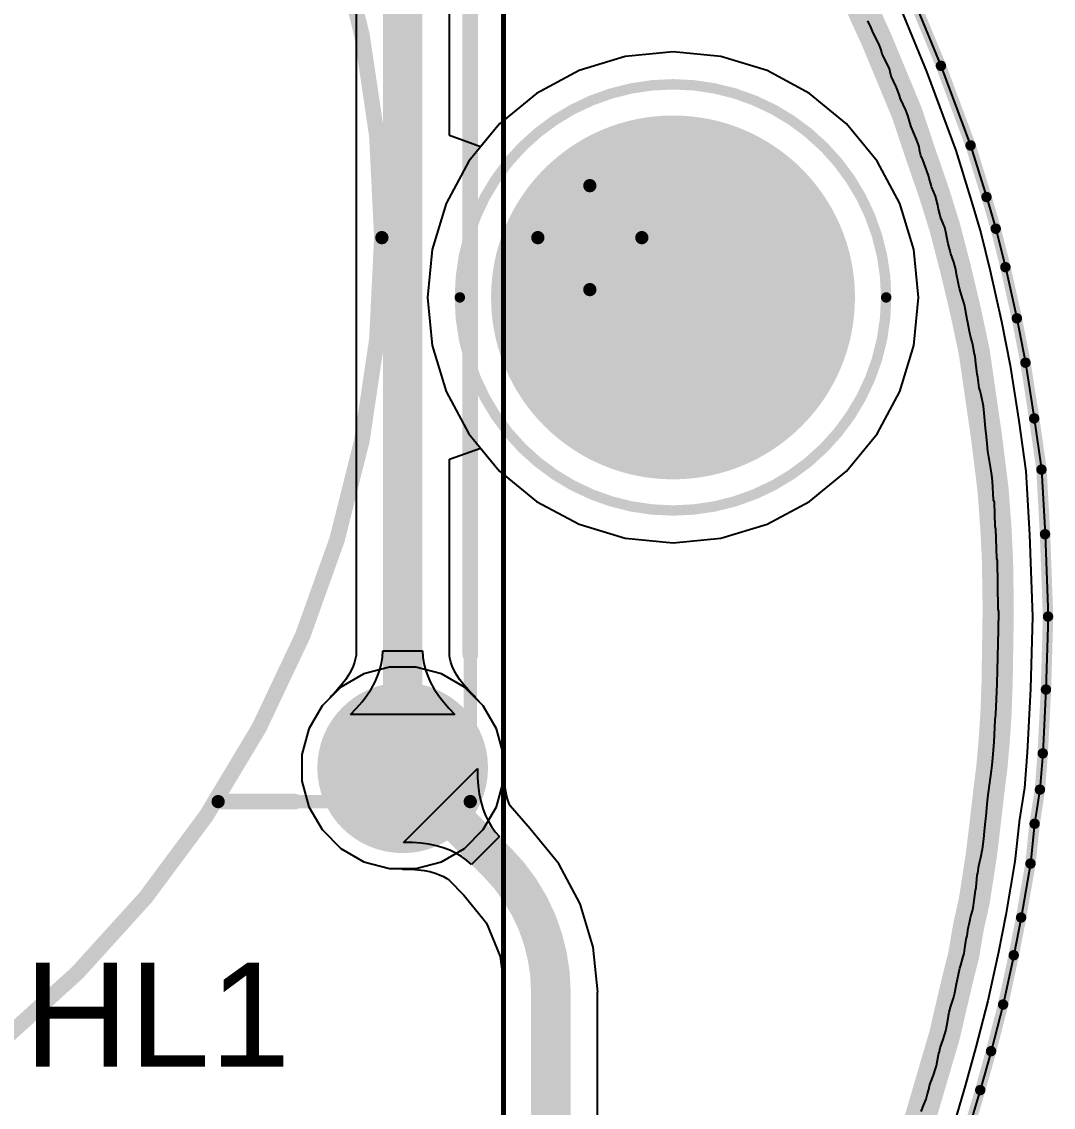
# Model space of a CAD drawing. Header units: inches. Extents: x -21.6 to 21.4, y -24.6 to 14.5.
# Drawn here: x 4.81 to 14.73, y -4.74 to 5.7 of the extents above; entities that cross this region are included whole.
import ezdxf

# ---------------------------------------------------------------- set-up
doc = ezdxf.new("R2010")
doc.units = ezdxf.units.IN
for name, color, linetype in [('Bottom 3D Body', 56, 'Continuous'), ('Bottom Courtyard', 56, 'Continuous'), ('Bottom Layer', 5, 'Continuous'), ('Bottom Overlay', 54, 'Continuous'), ('Bottom Solder', 6, 'Continuous'), ('Keep-Out Layer', 6, 'Continuous'), ('Mechanical 4', 56, 'Continuous'), ('Multi-Layer', 9, 'Continuous'), ('Pad Holes', 156, 'Continuous'), ('Top Layer', 1, 'Continuous'), ('Top Overlay', 2, 'Continuous'), ('Top Solder', 216, 'Continuous')]:
    doc.layers.add(name, color=color, linetype=linetype)
doc.styles.add('Arial', font='', dxfattribs={"height": 0.2})
doc.styles.get('Arial').set_extended_font_data('Arial')

# ---------------------------------------------------------------- blocks, each defined once
blk = doc.blocks.new('CR2032_VAY3_15_2_B_60')
at = {"layer": 'Bottom Layer'}
h = blk.add_hatch(color=5, dxfattribs=at)
edge = h.paths.add_edge_path()
edge.add_arc((-10.2, 5.1), 0.719, 0, 360)
at = {"layer": 'Bottom Solder'}
h = blk.add_hatch(color=6, dxfattribs=at)
edge = h.paths.add_edge_path()
edge.add_arc((-10.2, 5.1), 0.821, 0, 360)
at = {"layer": 'Multi-Layer'}
h = blk.add_hatch(color=9, dxfattribs=at)
edge = h.paths.add_edge_path()
edge.add_arc((-10.2, 5.1), 0.719, 0, 360)
at = {"layer": 'Pad Holes'}
h = blk.add_hatch(color=7, dxfattribs=at)
edge = h.paths.add_edge_path()
edge.add_arc((-10.2, 5.1), 0.465, 0, 360)
at = {"layer": 'Top Layer'}
h = blk.add_hatch(color=1, dxfattribs=at)
edge = h.paths.add_edge_path()
edge.add_arc((-10.2, 5.1), 0.719, 0, 360)
at = {"layer": 'Top Solder'}
h = blk.add_hatch(color=216, dxfattribs=at)
edge = h.paths.add_edge_path()
edge.add_arc((-10.2, 5.1), 0.821, 0, 360)
at = {"layer": 'Bottom 3D Body'}
for points in [[(10, 0, 0.127, 0.127, 1), (-10, 0, 0.127, 0.127, 1)], [(-10.882, 5.425, 0.0635, 0.0635, 1), (-10.818, 5.425, 0.0635, 0.0635, 1)], [(-10.882, 5.425, 0.0635, 0.0635, 1), (-10.818, 5.425, 0.0635, 0.0635, 1)], [(-8.457, 5.425, 0.0635, 0.0635, 1), (-8.393, 5.425, 0.0635, 0.0635, 1)], [(-12.032, 0.5, 0.0635, 0.0635, 1), (-11.968, 0.5, 0.0635, 0.0635, 1)], [(-12.532, 0, 0.0635, 0.0635, 1), (-12.468, 0, 0.0635, 0.0635, 1)], [(-11.532, 0, 0.0635, 0.0635, 1), (-11.468, 0, 0.0635, 0.0635, 1)], [(-10.032, 0, 0.0635, 0.0635, 1), (-9.968, 0, 0.0635, 0.0635, 1)], [(-12.032, -0.5, 0.0635, 0.0635, 1), (-11.968, -0.5, 0.0635, 0.0635, 1)]]:
    blk.add_lwpolyline(points, format="xyseb", close=True, dxfattribs=at)
for points in [[(-10.85, 5.425, 0.127, 0.127, 0), (-10.85, -5.425, 0.127, 0.127, 0)], [(-8.425, 5.425, 0.127, 0.127, 0), (-10.85, 5.425, 0.127, 0.127, 0)], [(-12, 0.5, 0.127, 0.127, 0), (-12, -0.5, 0.127, 0.127, 0)], [(-11.5, 0, 0.127, 0.127, 0), (-12.5, 0, 0.127, 0.127, 0)]]:
    blk.add_lwpolyline(points, format="xyseb", dxfattribs=at)
at = {"layer": 'Bottom Courtyard'}
blk.add_lwpolyline([(-11.169, 10.25, 0.05, 0.05, 0), (-11.169, -10.25, 0.05, 0.05, 0)], format="xyseb", dxfattribs=at)
at = {"layer": 'Bottom Overlay'}
for points in [[(0, -10, 0.15, 0.15, -1), (0, 10, 0.15, 0.15, 0)], [(-8.425, 5.425, 0.15, 0.15, 0), (-9.161, 5.425, 0.15, 0.15, 0)], [(-10.85, 4.011, 0.15, 0.15, 0), (-10.85, -4.011, 0.15, 0.15, 0)]]:
    blk.add_lwpolyline(points, format="xyseb", dxfattribs=at)
for points in [[(-9.199, 5.425, 0.075, 0.075, 1), (-9.123, 5.425, 0.075, 0.075, 1)], [(-8.463, 5.425, 0.075, 0.075, 1), (-8.387, 5.425, 0.075, 0.075, 1)], [(-10.888, 4.011, 0.075, 0.075, 1), (-10.813, 4.011, 0.075, 0.075, 1)]]:
    blk.add_lwpolyline(points, format="xyseb", close=True, dxfattribs=at)

msp = doc.modelspace()

# ---------------------------------------------------------------- hatches: boundary and pattern name
at = {"layer": 'Pad Holes'}
h = msp.add_hatch(color=7, dxfattribs=at)
edge = h.paths.add_edge_path()
edge.add_arc((11.075, 3.05), 1.75, 0, 360)

# ---------------------------------------------------------------- linework, layer by layer
at = {"layer": 'Bottom Layer'}
for p, q in [((13.411, 5.861), (13.652, 5.278)), ((10.614, 5.366), (10.171, 5.232)), ((11.075, 5.411), (10.614, 5.366)), ((11.536, 5.366), (11.075, 5.411)), ((11.979, 5.232), (11.536, 5.366)), ((10.171, 5.232), (9.763, 5.013)), ((12.387, 5.013), (11.979, 5.232)), ((13.652, 5.278), (13.937, 4.512)), ((9.763, 5.013), (9.405, 4.72)), ((12.745, 4.72), (12.387, 5.013)), ((9.405, 4.72), (9.112, 4.362)), ((13.038, 4.362), (12.745, 4.72)), ((13.937, 4.512), (14.09, 4.016)), ((9.112, 4.362), (8.893, 3.954)), ((13.257, 3.954), (13.038, 4.362)), ((14.09, 4.016), (14.179, 3.711)), ((8.893, 3.954), (8.759, 3.511)), ((13.391, 3.511), (13.257, 3.954)), ((14.179, 3.711), (14.272, 3.341)), ((8.759, 3.511), (8.714, 3.05)), ((13.436, 3.05), (13.391, 3.511)), ((14.272, 3.341), (14.382, 2.849)), ((8.714, 3.05), (8.759, 2.589)), ((13.391, 2.589), (13.436, 3.05)), ((14.382, 2.849), (14.465, 2.422)), ((8.759, 2.589), (8.893, 2.146)), ((13.257, 2.146), (13.391, 2.589)), ((14.465, 2.422), (14.549, 1.886)), ((8.893, 2.146), (9.112, 1.738)), ((13.038, 1.738), (13.257, 2.146)), ((14.549, 1.886), (14.619, 1.394)), ((9.112, 1.738), (9.405, 1.38)), ((12.745, 1.38), (13.038, 1.738)), ((9.405, 1.38), (9.763, 1.087)), ((12.387, 1.087), (12.745, 1.38)), ((14.619, 1.394), (14.653, 0.772)), ((9.763, 1.087), (10.171, 0.868)), ((11.979, 0.868), (12.387, 1.087)), ((10.171, 0.868), (10.614, 0.734)), ((11.536, 0.734), (11.979, 0.868)), ((10.614, 0.734), (11.075, 0.689)), ((11.075, 0.689), (11.536, 0.734)), ((14.653, 0.772), (14.682, -0.02)), ((14.682, -0.02), (14.662, -0.722)), ((8.347, -0.506), (8.101, -0.572)), ((8.603, -0.506), (8.347, -0.506)), ((8.849, -0.572), (8.603, -0.506)), ((8.101, -0.572), (7.88, -0.7)), ((9.07, -0.7), (8.849, -0.572)), ((7.88, -0.7), (7.7, -0.88)), ((9.25, -0.88), (9.07, -0.7)), ((14.662, -0.722), (14.631, -1.336)), ((7.7, -0.88), (7.572, -1.101)), ((9.378, -1.101), (9.25, -0.88)), ((7.572, -1.101), (7.506, -1.347)), ((9.444, -1.347), (9.378, -1.101)), ((7.506, -1.347), (7.506, -1.603)), ((9.444, -1.603), (9.444, -1.347)), ((14.631, -1.336), (14.604, -1.685)), ((7.506, -1.603), (7.572, -1.849)), ((9.378, -1.849), (9.444, -1.603)), ((14.604, -1.685), (14.553, -2.013)), ((7.572, -1.849), (7.7, -2.07)), ((9.25, -2.07), (9.378, -1.849)), ((7.7, -2.07), (7.88, -2.25)), ((9.07, -2.25), (9.25, -2.07)), ((14.553, -2.013), (14.513, -2.396)), ((7.88, -2.25), (8.101, -2.378)), ((8.849, -2.378), (9.07, -2.25)), ((8.101, -2.378), (8.347, -2.444)), ((8.603, -2.444), (8.849, -2.378)), ((14.513, -2.396), (14.423, -2.915)), ((8.347, -2.444), (8.603, -2.444)), ((14.423, -2.915), (14.352, -3.278)), ((14.352, -3.278), (14.25, -3.752)), ((14.25, -3.752), (14.134, -4.201)), ((14.134, -4.201), (14.03, -4.575)), ((14.03, -4.575), (13.911, -4.974))]:
    msp.add_line(p, q, dxfattribs=at)
at = {"layer": 'Keep-Out Layer'}
for points in [[(13.125, 3.05, 0.1, 0.1, 1), (9.025, 3.05, 0.1, 0.1, 1)], [(9, 3.05, 0.05, 0.05, 1), (9.05, 3.05, 0.05, 0.05, 1)], [(13.1, 3.05, 0.05, 0.05, 1), (13.15, 3.05, 0.05, 0.05, 1)]]:
    msp.add_lwpolyline(points, format="xyseb", close=True, dxfattribs=at)
at = {"layer": 'Mechanical 4'}
for points in [[(13.411, 5.861, 0.1, 0.1, 0), (13.652, 5.278, 0.1, 0.1, 0)], [(13.652, 5.278, 0.1, 0.1, 0), (13.937, 4.512, 0.1, 0.1, 0)], [(13.937, 4.512, 0.1, 0.1, 0), (14.09, 4.016, 0.1, 0.1, 0)], [(14.09, 4.016, 0.1, 0.1, 0), (14.179, 3.711, 0.1, 0.1, 0)], [(14.179, 3.711, 0.1, 0.1, 0), (14.272, 3.341, 0.1, 0.1, 0)], [(14.272, 3.341, 0.1, 0.1, 0), (14.382, 2.849, 0.1, 0.1, 0)], [(14.382, 2.849, 0.1, 0.1, 0), (14.465, 2.422, 0.1, 0.1, 0)], [(14.465, 2.422, 0.1, 0.1, 0), (14.549, 1.886, 0.1, 0.1, 0)], [(14.549, 1.886, 0.1, 0.1, 0), (14.619, 1.394, 0.1, 0.1, 0)], [(14.619, 1.394, 0.1, 0.1, 0), (14.653, 0.772, 0.1, 0.1, 0)], [(14.653, 0.772, 0.1, 0.1, 0), (14.682, -0.02, 0.1, 0.1, 0)], [(14.662, -0.722, 0.1, 0.1, 0), (14.682, -0.02, 0.1, 0.1, 0)], [(14.631, -1.336, 0.1, 0.1, 0), (14.662, -0.722, 0.1, 0.1, 0)], [(14.604, -1.685, 0.1, 0.1, 0), (14.631, -1.336, 0.1, 0.1, 0)], [(14.553, -2.013, 0.1, 0.1, 0), (14.604, -1.685, 0.1, 0.1, 0)], [(14.513, -2.396, 0.1, 0.1, 0), (14.553, -2.013, 0.1, 0.1, 0)], [(14.423, -2.915, 0.1, 0.1, 0), (14.513, -2.396, 0.1, 0.1, 0)], [(14.352, -3.278, 0.1, 0.1, 0), (14.423, -2.915, 0.1, 0.1, 0)], [(14.25, -3.752, 0.1, 0.1, 0), (14.352, -3.278, 0.1, 0.1, 0)], [(14.134, -4.201, 0.1, 0.1, 0), (14.25, -3.752, 0.1, 0.1, 0)], [(14.03, -4.575, 0.1, 0.1, 0), (14.134, -4.201, 0.1, 0.1, 0)], [(13.911, -4.974, 0.1, 0.1, 0), (14.03, -4.575, 0.1, 0.1, 0)]]:
    msp.add_lwpolyline(points, format="xyseb", dxfattribs=at)
for points in [[(13.627, 5.278, 0.05, 0.05, 1), (13.677, 5.278, 0.05, 0.05, 1)], [(13.627, 5.278, 0.05, 0.05, 1), (13.677, 5.278, 0.05, 0.05, 1)], [(13.912, 4.512, 0.05, 0.05, 1), (13.962, 4.512, 0.05, 0.05, 1)], [(13.912, 4.512, 0.05, 0.05, 1), (13.962, 4.512, 0.05, 0.05, 1)], [(14.065, 4.016, 0.05, 0.05, 1), (14.115, 4.016, 0.05, 0.05, 1)], [(14.065, 4.016, 0.05, 0.05, 1), (14.115, 4.016, 0.05, 0.05, 1)], [(14.154, 3.711, 0.05, 0.05, 1), (14.204, 3.711, 0.05, 0.05, 1)], [(14.154, 3.711, 0.05, 0.05, 1), (14.204, 3.711, 0.05, 0.05, 1)], [(14.247, 3.341, 0.05, 0.05, 1), (14.297, 3.341, 0.05, 0.05, 1)], [(14.247, 3.341, 0.05, 0.05, 1), (14.297, 3.341, 0.05, 0.05, 1)], [(14.357, 2.849, 0.05, 0.05, 1), (14.407, 2.849, 0.05, 0.05, 1)], [(14.357, 2.849, 0.05, 0.05, 1), (14.407, 2.849, 0.05, 0.05, 1)], [(14.44, 2.422, 0.05, 0.05, 1), (14.49, 2.422, 0.05, 0.05, 1)], [(14.44, 2.422, 0.05, 0.05, 1), (14.49, 2.422, 0.05, 0.05, 1)], [(14.524, 1.886, 0.05, 0.05, 1), (14.574, 1.886, 0.05, 0.05, 1)], [(14.524, 1.886, 0.05, 0.05, 1), (14.574, 1.886, 0.05, 0.05, 1)], [(14.594, 1.394, 0.05, 0.05, 1), (14.644, 1.394, 0.05, 0.05, 1)], [(14.594, 1.394, 0.05, 0.05, 1), (14.644, 1.394, 0.05, 0.05, 1)], [(14.628, 0.772, 0.05, 0.05, 1), (14.678, 0.772, 0.05, 0.05, 1)], [(14.628, 0.772, 0.05, 0.05, 1), (14.678, 0.772, 0.05, 0.05, 1)], [(14.657, -0.02, 0.05, 0.05, 1), (14.707, -0.02, 0.05, 0.05, 1)], [(14.657, -0.02, 0.05, 0.05, 1), (14.707, -0.02, 0.05, 0.05, 1)], [(14.637, -0.722, 0.05, 0.05, 1), (14.687, -0.722, 0.05, 0.05, 1)], [(14.637, -0.722, 0.05, 0.05, 1), (14.687, -0.722, 0.05, 0.05, 1)], [(14.606, -1.336, 0.05, 0.05, 1), (14.656, -1.336, 0.05, 0.05, 1)], [(14.606, -1.336, 0.05, 0.05, 1), (14.656, -1.336, 0.05, 0.05, 1)], [(14.579, -1.685, 0.05, 0.05, 1), (14.629, -1.685, 0.05, 0.05, 1)], [(14.579, -1.685, 0.05, 0.05, 1), (14.629, -1.685, 0.05, 0.05, 1)], [(14.528, -2.013, 0.05, 0.05, 1), (14.578, -2.013, 0.05, 0.05, 1)], [(14.528, -2.013, 0.05, 0.05, 1), (14.578, -2.013, 0.05, 0.05, 1)], [(14.488, -2.396, 0.05, 0.05, 1), (14.538, -2.396, 0.05, 0.05, 1)], [(14.488, -2.396, 0.05, 0.05, 1), (14.538, -2.396, 0.05, 0.05, 1)], [(14.398, -2.915, 0.05, 0.05, 1), (14.448, -2.915, 0.05, 0.05, 1)], [(14.398, -2.915, 0.05, 0.05, 1), (14.448, -2.915, 0.05, 0.05, 1)], [(14.327, -3.278, 0.05, 0.05, 1), (14.377, -3.278, 0.05, 0.05, 1)], [(14.327, -3.278, 0.05, 0.05, 1), (14.377, -3.278, 0.05, 0.05, 1)], [(14.225, -3.752, 0.05, 0.05, 1), (14.275, -3.752, 0.05, 0.05, 1)], [(14.225, -3.752, 0.05, 0.05, 1), (14.275, -3.752, 0.05, 0.05, 1)], [(14.109, -4.201, 0.05, 0.05, 1), (14.159, -4.201, 0.05, 0.05, 1)], [(14.109, -4.201, 0.05, 0.05, 1), (14.159, -4.201, 0.05, 0.05, 1)], [(14.005, -4.575, 0.05, 0.05, 1), (14.055, -4.575, 0.05, 0.05, 1)], [(14.005, -4.575, 0.05, 0.05, 1), (14.055, -4.575, 0.05, 0.05, 1)]]:
    msp.add_lwpolyline(points, format="xyseb", close=True, dxfattribs=at)
at = {"layer": 'Top Layer'}
for p, q in [((8.026, 7.646), (8.026, -0.396)), ((8.924, 4.606), (8.924, 7.646)), ((13.411, 5.861), (13.652, 5.278)), ((10.614, 5.366), (10.171, 5.232)), ((11.075, 5.411), (10.614, 5.366)), ((11.536, 5.366), (11.075, 5.411)), ((11.979, 5.232), (11.536, 5.366)), ((10.171, 5.232), (9.763, 5.013)), ((12.387, 5.013), (11.979, 5.232)), ((13.652, 5.278), (13.937, 4.512)), ((9.763, 5.013), (9.405, 4.72)), ((12.745, 4.72), (12.387, 5.013)), ((9.405, 4.72), (9.224, 4.499)), ((13.038, 4.362), (12.745, 4.72)), ((9.224, 4.499), (8.924, 4.606)), ((13.937, 4.512), (14.09, 4.016)), ((13.257, 3.954), (13.038, 4.362)), ((14.09, 4.016), (14.179, 3.711)), ((13.391, 3.511), (13.257, 3.954)), ((14.179, 3.711), (14.272, 3.341)), ((13.436, 3.05), (13.391, 3.511)), ((14.272, 3.341), (14.382, 2.849)), ((13.391, 2.589), (13.436, 3.05)), ((14.382, 2.849), (14.465, 2.422)), ((13.257, 2.146), (13.391, 2.589)), ((14.465, 2.422), (14.549, 1.886)), ((13.038, 1.738), (13.257, 2.146)), ((14.549, 1.886), (14.619, 1.394)), ((12.745, 1.38), (13.038, 1.738)), ((8.924, 1.494), (9.224, 1.601)), ((9.224, 1.601), (9.405, 1.38)), ((8.924, -0.396), (8.924, 1.494)), ((9.405, 1.38), (9.763, 1.087)), ((12.387, 1.087), (12.745, 1.38)), ((14.619, 1.394), (14.653, 0.772)), ((9.763, 1.087), (10.171, 0.868)), ((11.979, 0.868), (12.387, 1.087)), ((10.171, 0.868), (10.614, 0.734)), ((11.536, 0.734), (11.979, 0.868)), ((10.614, 0.734), (11.075, 0.689)), ((11.075, 0.689), (11.536, 0.734)), ((14.653, 0.772), (14.682, -0.02)), ((14.682, -0.02), (14.662, -0.722)), ((8.026, -0.396), (8.022, -0.421)), ((8.272, -0.472), (8.281, -0.411)), ((8.281, -0.411), (8.284, -0.35)), ((8.284, -0.35), (8.665, -0.35)), ((8.665, -0.35), (8.669, -0.411)), ((8.669, -0.411), (8.678, -0.472)), ((8.928, -0.421), (8.924, -0.396)), ((7.998, -0.498), (7.979, -0.539)), ((8.012, -0.458), (7.998, -0.498)), ((8.022, -0.421), (8.012, -0.458)), ((8.256, -0.533), (8.272, -0.472)), ((8.678, -0.472), (8.694, -0.533)), ((8.938, -0.458), (8.928, -0.421)), ((8.952, -0.498), (8.938, -0.458)), ((8.971, -0.539), (8.952, -0.498)), ((7.954, -0.583), (7.924, -0.63)), ((7.979, -0.539), (7.954, -0.583)), ((8.206, -0.655), (8.234, -0.594)), ((8.234, -0.594), (8.256, -0.533)), ((8.694, -0.533), (8.716, -0.594)), ((8.716, -0.594), (8.744, -0.655)), ((8.996, -0.583), (8.971, -0.539)), ((9.026, -0.629), (8.996, -0.583)), ((7.843, -0.728), (7.789, -0.784)), ((7.887, -0.678), (7.843, -0.728)), ((7.924, -0.63), (7.887, -0.678)), ((8.131, -0.778), (8.172, -0.717)), ((8.172, -0.717), (8.206, -0.655)), ((8.744, -0.655), (8.778, -0.717)), ((8.778, -0.717), (8.819, -0.778)), ((9.063, -0.678), (9.026, -0.629)), ((9.107, -0.728), (9.063, -0.678)), ((9.161, -0.784), (9.107, -0.728)), ((14.662, -0.722), (14.631, -1.336)), ((7.776, -0.803), (7.7, -0.88)), ((7.789, -0.784), (7.776, -0.803)), ((8.084, -0.839), (8.131, -0.778)), ((8.819, -0.778), (8.866, -0.839)), ((9.174, -0.803), (9.161, -0.784)), ((9.25, -0.88), (9.174, -0.803)), ((7.7, -0.88), (7.572, -1.101)), ((7.972, -0.962), (8.031, -0.9)), ((8.031, -0.9), (8.084, -0.839)), ((8.866, -0.839), (8.919, -0.9)), ((8.919, -0.9), (8.978, -0.962)), ((9.378, -1.101), (9.25, -0.88)), ((8.978, -0.962), (7.972, -0.962)), ((7.572, -1.101), (7.506, -1.347)), ((9.444, -1.347), (9.378, -1.101)), ((7.506, -1.347), (7.506, -1.603)), ((9.444, -1.456), (9.444, -1.347)), ((14.631, -1.336), (14.604, -1.685)), ((9.449, -1.478), (9.444, -1.456)), ((8.482, -2.194), (9.194, -1.482)), ((9.194, -1.482), (9.195, -1.568)), ((9.45, -1.557), (9.449, -1.478)), ((9.455, -1.623), (9.45, -1.557)), ((7.506, -1.603), (7.572, -1.849)), ((9.195, -1.568), (9.201, -1.648)), ((9.201, -1.648), (9.211, -1.725)), ((9.463, -1.683), (9.455, -1.623)), ((9.211, -1.725), (9.226, -1.797)), ((9.474, -1.737), (9.463, -1.683)), ((9.487, -1.786), (9.474, -1.737)), ((14.604, -1.685), (14.553, -2.013)), ((7.572, -1.849), (7.7, -2.07)), ((9.226, -1.797), (9.245, -1.865)), ((9.245, -1.865), (9.268, -1.928)), ((9.503, -1.829), (9.487, -1.786)), ((9.509, -1.841), (9.503, -1.829)), ((9.7, -2.062), (9.509, -1.841)), ((9.268, -1.928), (9.296, -1.986)), ((7.7, -2.07), (7.88, -2.25)), ((9.296, -1.986), (9.328, -2.041)), ((9.328, -2.041), (9.364, -2.09)), ((9.977, -2.399), (9.7, -2.062)), ((14.553, -2.013), (14.513, -2.396)), ((9.405, -2.136), (9.136, -2.405)), ((9.364, -2.09), (9.405, -2.136)), ((7.88, -2.25), (8.101, -2.378)), ((8.568, -2.195), (8.482, -2.194)), ((8.648, -2.201), (8.568, -2.195)), ((8.725, -2.211), (8.648, -2.201)), ((8.797, -2.226), (8.725, -2.211)), ((8.865, -2.245), (8.797, -2.226)), ((8.928, -2.268), (8.865, -2.245)), ((8.986, -2.296), (8.928, -2.268)), ((9.041, -2.328), (8.986, -2.296)), ((8.101, -2.378), (8.347, -2.444)), ((9.09, -2.364), (9.041, -2.328)), ((9.136, -2.405), (9.09, -2.364)), ((10.182, -2.783), (9.977, -2.399)), ((14.513, -2.396), (14.423, -2.915)), ((8.347, -2.444), (8.456, -2.444)), ((8.456, -2.444), (8.478, -2.449)), ((8.478, -2.449), (8.557, -2.45)), ((8.557, -2.45), (8.623, -2.455)), ((8.623, -2.455), (8.683, -2.463)), ((8.683, -2.463), (8.737, -2.474)), ((8.737, -2.474), (8.786, -2.487)), ((8.786, -2.487), (8.829, -2.503)), ((8.829, -2.503), (8.867, -2.521)), ((8.867, -2.521), (8.9, -2.541)), ((8.9, -2.541), (8.921, -2.556)), ((8.921, -2.556), (9.063, -2.699)), ((9.063, -2.699), (9.063, -2.699)), ((9.063, -2.699), (9.063, -2.699)), ((9.063, -2.699), (9.245, -2.923)), ((10.308, -3.2), (10.182, -2.783)), ((9.245, -2.923), (9.28, -2.969)), ((14.423, -2.915), (14.352, -3.278)), ((9.28, -2.969), (9.413, -3.29)), ((10.351, -3.634), (10.308, -3.2)), ((9.413, -3.29), (9.455, -3.612)), ((14.352, -3.278), (14.25, -3.752)), ((9.455, -3.612), (9.451, -3.634)), ((9.451, -3.634), (9.451, -8.821)), ((10.349, -10.925), (10.349, -3.634)), ((10.349, -3.634), (10.349, -3.634)), ((10.349, -3.634), (10.351, -3.634)), ((14.25, -3.752), (14.134, -4.201)), ((14.134, -4.201), (14.03, -4.575)), ((14.03, -4.575), (13.911, -4.974))]:
    msp.add_line(p, q, dxfattribs=at)
for points in [[(8.475, -1.475, 0.381, 0.381, 0), (8.475, 8.725, 0.381, 0.381, 0)], [(8.475, -1.475, 0.381, 0.381, 0), (9.381, -2.381, 0.381, 0.381, 0)], [(9.381, -2.381, 0.381, 0.381, -0.198912), (9.9, -3.634, 0.381, 0.381, 0)], [(9.9, -10.925, 0.381, 0.381, 0), (9.9, -3.634, 0.381, 0.381, 0)]]:
    msp.add_lwpolyline(points, format="xyseb", dxfattribs=at)
for points in [[(8.38, -1.475, 0.191, 0.191, 1), (8.57, -1.475, 0.191, 0.191, 1)], [(8.38, -1.475, 0.191, 0.191, 1), (8.57, -1.475, 0.191, 0.191, 1)], [(9.286, -2.381, 0.191, 0.191, 1), (9.476, -2.381, 0.191, 0.191, 1)], [(9.286, -2.381, 0.191, 0.191, 1), (9.476, -2.381, 0.191, 0.191, 1)], [(9.805, -3.634, 0.191, 0.191, 1), (9.995, -3.634, 0.191, 0.191, 1)], [(9.805, -3.634, 0.191, 0.191, 1), (9.995, -3.634, 0.191, 0.191, 1)]]:
    msp.add_lwpolyline(points, format="xyseb", close=True, dxfattribs=at)
at = {"layer": 'Top Overlay'}
for p, q in [((13.275, 5.799), (13.512, 5.223)), ((12.981, 5.643), (12.948, 5.712)), ((12.999, 5.595), (12.981, 5.643)), ((13.054, 5.489), (12.999, 5.595)), ((13.076, 5.431), (13.054, 5.489)), ((13.087, 5.391), (13.076, 5.431)), ((13.141, 5.285), (13.087, 5.391)), ((13.156, 5.249), (13.141, 5.285)), ((13.163, 5.22), (13.156, 5.249)), ((13.512, 5.223), (13.794, 4.464)), ((13.174, 5.179), (13.163, 5.22)), ((13.225, 5.07), (13.174, 5.179)), ((13.251, 5.001), (13.225, 5.07)), ((13.262, 4.961), (13.251, 5.001)), ((13.313, 4.851), (13.262, 4.961)), ((13.324, 4.826), (13.313, 4.851)), ((13.338, 4.789), (13.324, 4.826)), ((13.353, 4.731), (13.338, 4.789)), ((13.364, 4.691), (13.353, 4.731)), ((13.411, 4.585), (13.364, 4.691)), ((13.433, 4.527), (13.411, 4.585)), ((13.441, 4.497), (13.433, 4.527)), ((13.448, 4.454), (13.441, 4.497)), ((13.459, 4.414), (13.448, 4.454)), ((13.477, 4.373), (13.459, 4.414)), ((13.794, 4.464), (13.946, 3.973)), ((13.492, 4.337), (13.477, 4.373)), ((13.532, 4.224), (13.492, 4.337)), ((13.539, 4.195), (13.532, 4.224)), ((13.554, 4.144), (13.539, 4.195)), ((13.561, 4.114), (13.554, 4.144)), ((13.583, 4.063), (13.561, 4.114)), ((13.601, 4.023), (13.583, 4.063)), ((13.623, 3.936), (13.601, 4.023)), ((13.946, 3.973), (14.034, 3.672)), ((13.63, 3.899), (13.623, 3.936)), ((13.641, 3.852), (13.63, 3.899)), ((13.648, 3.823), (13.641, 3.852)), ((13.674, 3.761), (13.648, 3.823)), ((13.689, 3.724), (13.674, 3.761)), ((13.703, 3.666), (13.689, 3.724)), ((13.71, 3.629), (13.703, 3.666)), ((14.034, 3.672), (14.126, 3.307)), ((13.721, 3.567), (13.71, 3.629)), ((13.736, 3.509), (13.721, 3.567)), ((13.747, 3.469), (13.736, 3.509)), ((13.776, 3.389), (13.747, 3.469)), ((13.791, 3.33), (13.776, 3.389)), ((13.805, 3.257), (13.791, 3.33)), ((13.813, 3.214), (13.805, 3.257)), ((14.126, 3.307), (14.235, 2.818)), ((13.824, 3.166), (13.813, 3.214)), ((13.831, 3.137), (13.824, 3.166)), ((13.864, 3.031), (13.831, 3.137)), ((13.875, 2.991), (13.864, 3.031)), ((13.882, 2.962), (13.875, 2.991)), ((13.904, 2.838), (13.882, 2.962)), ((13.911, 2.809), (13.904, 2.838)), ((13.926, 2.721), (13.911, 2.809)), ((13.94, 2.663), (13.926, 2.721)), ((14.235, 2.818), (14.318, 2.396)), ((13.951, 2.623), (13.94, 2.663)), ((13.958, 2.594), (13.951, 2.623)), ((13.973, 2.521), (13.958, 2.594)), ((13.98, 2.477), (13.973, 2.521)), ((13.988, 2.419), (13.98, 2.477)), ((13.999, 2.313), (13.988, 2.419)), ((14.006, 2.284), (13.999, 2.313)), ((14.318, 2.396), (14.401, 1.864)), ((14.02, 2.181), (14.006, 2.284)), ((14.028, 2.152), (14.02, 2.181)), ((14.039, 2.112), (14.028, 2.152)), ((14.061, 2.003), (14.039, 2.112)), ((14.068, 1.937), (14.061, 2.003)), ((14.082, 1.791), (14.068, 1.937)), ((14.09, 1.711), (14.082, 1.791)), ((14.401, 1.864), (14.469, 1.379)), ((14.097, 1.645), (14.09, 1.711)), ((14.104, 1.572), (14.097, 1.645)), ((14.112, 1.514), (14.104, 1.572)), ((14.119, 1.478), (14.112, 1.514)), ((14.134, 1.383), (14.119, 1.478)), ((14.141, 1.339), (14.134, 1.383)), ((14.469, 1.379), (14.503, 0.765)), ((14.148, 1.281), (14.141, 1.339)), ((14.159, 1.102), (14.148, 1.281)), ((14.166, 1.08), (14.159, 1.102)), ((14.174, 0.847), (14.166, 1.08)), ((14.181, 0.825), (14.174, 0.847)), ((14.188, 0.54), (14.181, 0.825)), ((14.503, 0.765), (14.532, -0.02)), ((14.196, 0.518), (14.188, 0.54)), ((14.203, 0.052), (14.196, 0.518)), ((14.21, 0.03), (14.203, 0.052)), ((14.206, -0.149), (14.21, 0.03)), ((14.532, -0.02), (14.512, -0.716)), ((14.192, -0.667), (14.206, -0.149)), ((14.181, -0.962), (14.192, -0.667)), ((14.512, -0.716), (14.482, -1.327)), ((14.163, -1.229), (14.174, -1.013)), ((14.174, -1.013), (14.181, -0.962)), ((14.152, -1.378), (14.163, -1.229)), ((14.482, -1.327), (14.455, -1.667)), ((14.137, -1.502), (14.144, -1.451)), ((14.144, -1.451), (14.152, -1.378)), ((14.104, -1.761), (14.137, -1.502)), ((14.455, -1.667), (14.405, -1.99)), ((14.097, -1.827), (14.104, -1.761)), ((14.086, -1.94), (14.097, -1.827)), ((14.079, -1.991), (14.086, -1.94)), ((14.064, -2.159), (14.072, -2.086)), ((14.072, -2.086), (14.079, -1.991)), ((14.404, -1.997), (14.364, -2.375)), ((14.405, -1.991), (14.404, -1.992)), ((14.404, -1.992), (14.404, -1.993)), ((14.404, -1.993), (14.404, -1.995)), ((14.404, -1.995), (14.404, -1.996)), ((14.404, -1.996), (14.404, -1.997)), ((14.405, -1.99), (14.405, -1.991)), ((14.053, -2.257), (14.064, -2.159)), ((14.039, -2.323), (14.046, -2.286)), ((14.046, -2.286), (14.053, -2.257)), ((14.017, -2.418), (14.024, -2.388)), ((14.024, -2.388), (14.031, -2.352)), ((14.031, -2.352), (14.039, -2.323)), ((14.364, -2.375), (14.276, -2.888)), ((13.999, -2.509), (14.006, -2.487)), ((14.006, -2.487), (14.017, -2.418)), ((13.991, -2.625), (13.999, -2.509)), ((13.973, -2.753), (13.984, -2.655)), ((13.984, -2.655), (13.991, -2.625)), ((13.962, -2.822), (13.973, -2.753)), ((13.929, -2.95), (13.937, -2.914)), ((13.937, -2.914), (13.955, -2.852)), ((13.955, -2.852), (13.962, -2.822)), ((14.276, -2.888), (14.205, -3.248)), ((13.904, -3.092), (13.915, -3.016)), ((13.915, -3.016), (13.922, -2.979)), ((13.922, -2.979), (13.929, -2.95)), ((13.882, -3.209), (13.896, -3.122)), ((13.896, -3.122), (13.904, -3.092)), ((13.875, -3.26), (13.882, -3.209)), ((13.842, -3.373), (13.867, -3.289)), ((13.867, -3.289), (13.875, -3.26)), ((14.205, -3.248), (14.104, -3.718)), ((13.809, -3.523), (13.834, -3.402)), ((13.834, -3.402), (13.842, -3.373)), ((13.802, -3.552), (13.809, -3.523)), ((13.772, -3.69), (13.787, -3.639)), ((13.787, -3.639), (13.802, -3.552)), ((13.747, -3.767), (13.761, -3.731)), ((13.761, -3.731), (13.772, -3.69)), ((14.104, -3.718), (13.989, -4.162)), ((13.71, -3.957), (13.732, -3.825)), ((13.732, -3.825), (13.747, -3.767)), ((13.699, -4.004), (13.71, -3.957)), ((13.674, -4.088), (13.699, -4.004)), ((13.637, -4.205), (13.645, -4.168)), ((13.645, -4.168), (13.674, -4.088)), ((13.989, -4.162), (13.885, -4.533)), ((13.608, -4.343), (13.63, -4.234)), ((13.63, -4.234), (13.637, -4.205)), ((13.579, -4.431), (13.601, -4.372)), ((13.601, -4.372), (13.608, -4.343)), ((13.55, -4.504), (13.579, -4.431)), ((13.524, -4.61), (13.535, -4.569)), ((13.535, -4.569), (13.543, -4.533)), ((13.543, -4.533), (13.55, -4.504)), ((13.885, -4.533), (13.768, -4.929)), ((13.492, -4.708), (13.51, -4.661)), ((13.51, -4.661), (13.524, -4.61)), ((13.462, -4.781), (13.492, -4.708))]:
    msp.add_line(p, q, dxfattribs=at)
for points in [[(12.864, 5.898, 0.3, 0.3, 0), (13.027, 5.542, 0.3, 0.3, 0)], [(13.027, 5.542, 0.3, 0.3, 0), (13.169, 5.2, 0.3, 0.3, 0)], [(13.169, 5.2, 0.3, 0.3, 0), (13.324, 4.826, 0.3, 0.3, 0)], [(13.324, 4.826, 0.3, 0.3, 0), (13.448, 4.454, 0.3, 0.3, 0)], [(13.448, 4.454, 0.3, 0.3, 0), (13.583, 4.063, 0.3, 0.3, 0)], [(13.583, 4.063, 0.3, 0.3, 0), (13.689, 3.724, 0.3, 0.3, 0)], [(13.689, 3.724, 0.3, 0.3, 0), (13.791, 3.33, 0.3, 0.3, 0)], [(13.791, 3.33, 0.3, 0.3, 0), (13.893, 2.9, 0.3, 0.3, 0)], [(13.893, 2.9, 0.3, 0.3, 0), (13.973, 2.521, 0.3, 0.3, 0)], [(13.973, 2.521, 0.3, 0.3, 0), (14.024, 2.167, 0.3, 0.3, 0)], [(14.024, 2.167, 0.3, 0.3, 0), (14.09, 1.711, 0.3, 0.3, 0)], [(14.09, 1.711, 0.3, 0.3, 0), (14.154, 1.191, 0.3, 0.3, 0)], [(14.154, 1.191, 0.3, 0.3, 0), (14.181, 0.825, 0.3, 0.3, 0)], [(14.181, 0.825, 0.3, 0.3, 0), (14.196, 0.518, 0.3, 0.3, 0)], [(14.196, 0.518, 0.3, 0.3, 0), (14.203, 0.052, 0.3, 0.3, 0)], [(14.192, -0.667, 0.3, 0.3, 0), (14.203, 0.052, 0.3, 0.3, 0)], [(14.181, -0.962, 0.3, 0.3, 0), (14.192, -0.667, 0.3, 0.3, 0)], [(14.163, -1.229, 0.3, 0.3, 0), (14.181, -0.962, 0.3, 0.3, 0)], [(14.141, -1.477, 0.3, 0.3, 0), (14.163, -1.229, 0.3, 0.3, 0)], [(14.121, -1.632, 0.3, 0.3, 0), (14.141, -1.477, 0.3, 0.3, 0)], [(14.092, -1.883, 0.3, 0.3, 0), (14.121, -1.632, 0.3, 0.3, 0)], [(14.042, -2.305, 0.3, 0.3, 0), (14.092, -1.883, 0.3, 0.3, 0)], [(13.973, -2.753, 0.3, 0.3, 0), (14.042, -2.305, 0.3, 0.3, 0)], [(13.918, -2.998, 0.3, 0.3, 0), (13.973, -2.753, 0.3, 0.3, 0)], [(13.871, -3.275, 0.3, 0.3, 0), (13.918, -2.998, 0.3, 0.3, 0)], [(13.809, -3.523, 0.3, 0.3, 0), (13.871, -3.275, 0.3, 0.3, 0)], [(13.687, -4.046, 0.3, 0.3, 0), (13.809, -3.523, 0.3, 0.3, 0)], [(13.539, -4.551, 0.3, 0.3, 0), (13.687, -4.046, 0.3, 0.3, 0)], [(13.43, -4.923, 0.3, 0.3, 0), (13.539, -4.551, 0.3, 0.3, 0)]]:
    msp.add_lwpolyline(points, format="xyseb", dxfattribs=at)
for points in [[(12.952, 5.542, 0.15, 0.15, 1), (13.102, 5.542, 0.15, 0.15, 1)], [(12.952, 5.542, 0.15, 0.15, 1), (13.102, 5.542, 0.15, 0.15, 1)], [(13.094, 5.2, 0.15, 0.15, 1), (13.244, 5.2, 0.15, 0.15, 1)], [(13.094, 5.2, 0.15, 0.15, 1), (13.244, 5.2, 0.15, 0.15, 1)], [(13.249, 4.826, 0.15, 0.15, 1), (13.399, 4.826, 0.15, 0.15, 1)], [(13.249, 4.826, 0.15, 0.15, 1), (13.399, 4.826, 0.15, 0.15, 1)], [(13.373, 4.454, 0.15, 0.15, 1), (13.523, 4.454, 0.15, 0.15, 1)], [(13.373, 4.454, 0.15, 0.15, 1), (13.523, 4.454, 0.15, 0.15, 1)], [(13.508, 4.063, 0.15, 0.15, 1), (13.658, 4.063, 0.15, 0.15, 1)], [(13.508, 4.063, 0.15, 0.15, 1), (13.658, 4.063, 0.15, 0.15, 1)], [(13.614, 3.724, 0.15, 0.15, 1), (13.764, 3.724, 0.15, 0.15, 1)], [(13.614, 3.724, 0.15, 0.15, 1), (13.764, 3.724, 0.15, 0.15, 1)], [(13.716, 3.33, 0.15, 0.15, 1), (13.866, 3.33, 0.15, 0.15, 1)], [(13.716, 3.33, 0.15, 0.15, 1), (13.866, 3.33, 0.15, 0.15, 1)], [(13.818, 2.9, 0.15, 0.15, 1), (13.968, 2.9, 0.15, 0.15, 1)], [(13.818, 2.9, 0.15, 0.15, 1), (13.968, 2.9, 0.15, 0.15, 1)], [(13.898, 2.521, 0.15, 0.15, 1), (14.048, 2.521, 0.15, 0.15, 1)], [(13.898, 2.521, 0.15, 0.15, 1), (14.048, 2.521, 0.15, 0.15, 1)], [(13.949, 2.167, 0.15, 0.15, 1), (14.099, 2.167, 0.15, 0.15, 1)], [(13.949, 2.167, 0.15, 0.15, 1), (14.099, 2.167, 0.15, 0.15, 1)], [(14.015, 1.711, 0.15, 0.15, 1), (14.165, 1.711, 0.15, 0.15, 1)], [(14.015, 1.711, 0.15, 0.15, 1), (14.165, 1.711, 0.15, 0.15, 1)], [(14.079, 1.191, 0.15, 0.15, 1), (14.229, 1.191, 0.15, 0.15, 1)], [(14.079, 1.191, 0.15, 0.15, 1), (14.229, 1.191, 0.15, 0.15, 1)], [(14.106, 0.825, 0.15, 0.15, 1), (14.256, 0.825, 0.15, 0.15, 1)], [(14.106, 0.825, 0.15, 0.15, 1), (14.256, 0.825, 0.15, 0.15, 1)], [(14.121, 0.518, 0.15, 0.15, 1), (14.271, 0.518, 0.15, 0.15, 1)], [(14.121, 0.518, 0.15, 0.15, 1), (14.271, 0.518, 0.15, 0.15, 1)], [(14.128, 0.052, 0.15, 0.15, 1), (14.278, 0.052, 0.15, 0.15, 1)], [(14.128, 0.052, 0.15, 0.15, 1), (14.278, 0.052, 0.15, 0.15, 1)], [(14.117, -0.667, 0.15, 0.15, 1), (14.267, -0.667, 0.15, 0.15, 1)], [(14.117, -0.667, 0.15, 0.15, 1), (14.267, -0.667, 0.15, 0.15, 1)], [(14.106, -0.962, 0.15, 0.15, 1), (14.256, -0.962, 0.15, 0.15, 1)], [(14.106, -0.962, 0.15, 0.15, 1), (14.256, -0.962, 0.15, 0.15, 1)], [(14.088, -1.229, 0.15, 0.15, 1), (14.238, -1.229, 0.15, 0.15, 1)], [(14.088, -1.229, 0.15, 0.15, 1), (14.238, -1.229, 0.15, 0.15, 1)], [(14.066, -1.477, 0.15, 0.15, 1), (14.216, -1.477, 0.15, 0.15, 1)], [(14.066, -1.477, 0.15, 0.15, 1), (14.216, -1.477, 0.15, 0.15, 1)], [(14.046, -1.632, 0.15, 0.15, 1), (14.196, -1.632, 0.15, 0.15, 1)], [(14.046, -1.632, 0.15, 0.15, 1), (14.196, -1.632, 0.15, 0.15, 1)], [(14.017, -1.883, 0.15, 0.15, 1), (14.167, -1.883, 0.15, 0.15, 1)], [(14.017, -1.883, 0.15, 0.15, 1), (14.167, -1.883, 0.15, 0.15, 1)], [(13.967, -2.305, 0.15, 0.15, 1), (14.117, -2.305, 0.15, 0.15, 1)], [(13.967, -2.305, 0.15, 0.15, 1), (14.117, -2.305, 0.15, 0.15, 1)], [(13.898, -2.753, 0.15, 0.15, 1), (14.048, -2.753, 0.15, 0.15, 1)], [(13.898, -2.753, 0.15, 0.15, 1), (14.048, -2.753, 0.15, 0.15, 1)], [(13.843, -2.998, 0.15, 0.15, 1), (13.993, -2.998, 0.15, 0.15, 1)], [(13.843, -2.998, 0.15, 0.15, 1), (13.993, -2.998, 0.15, 0.15, 1)], [(13.796, -3.275, 0.15, 0.15, 1), (13.946, -3.275, 0.15, 0.15, 1)], [(13.796, -3.275, 0.15, 0.15, 1), (13.946, -3.275, 0.15, 0.15, 1)], [(13.734, -3.523, 0.15, 0.15, 1), (13.884, -3.523, 0.15, 0.15, 1)], [(13.734, -3.523, 0.15, 0.15, 1), (13.884, -3.523, 0.15, 0.15, 1)], [(13.612, -4.046, 0.15, 0.15, 1), (13.762, -4.046, 0.15, 0.15, 1)], [(13.612, -4.046, 0.15, 0.15, 1), (13.762, -4.046, 0.15, 0.15, 1)], [(13.464, -4.551, 0.15, 0.15, 1), (13.614, -4.551, 0.15, 0.15, 1)], [(13.464, -4.551, 0.15, 0.15, 1), (13.614, -4.551, 0.15, 0.15, 1)]]:
    msp.add_lwpolyline(points, format="xyseb", close=True, dxfattribs=at)

# ---------------------------------------------------------------- block references
at = {"rotation": 180}
msp.add_blockref('CR2032_VAY3_15_2_B_60', (-1.725, 3.625), dxfattribs=at)

# ---------------------------------------------------------------- texts
at = {"layer": 'Top Overlay', "style": 'Arial'}
msp.add_text('HL1', height=1, dxfattribs=at).set_placement((4.834, -4.35))

doc.saveas('drawing.dxf')
